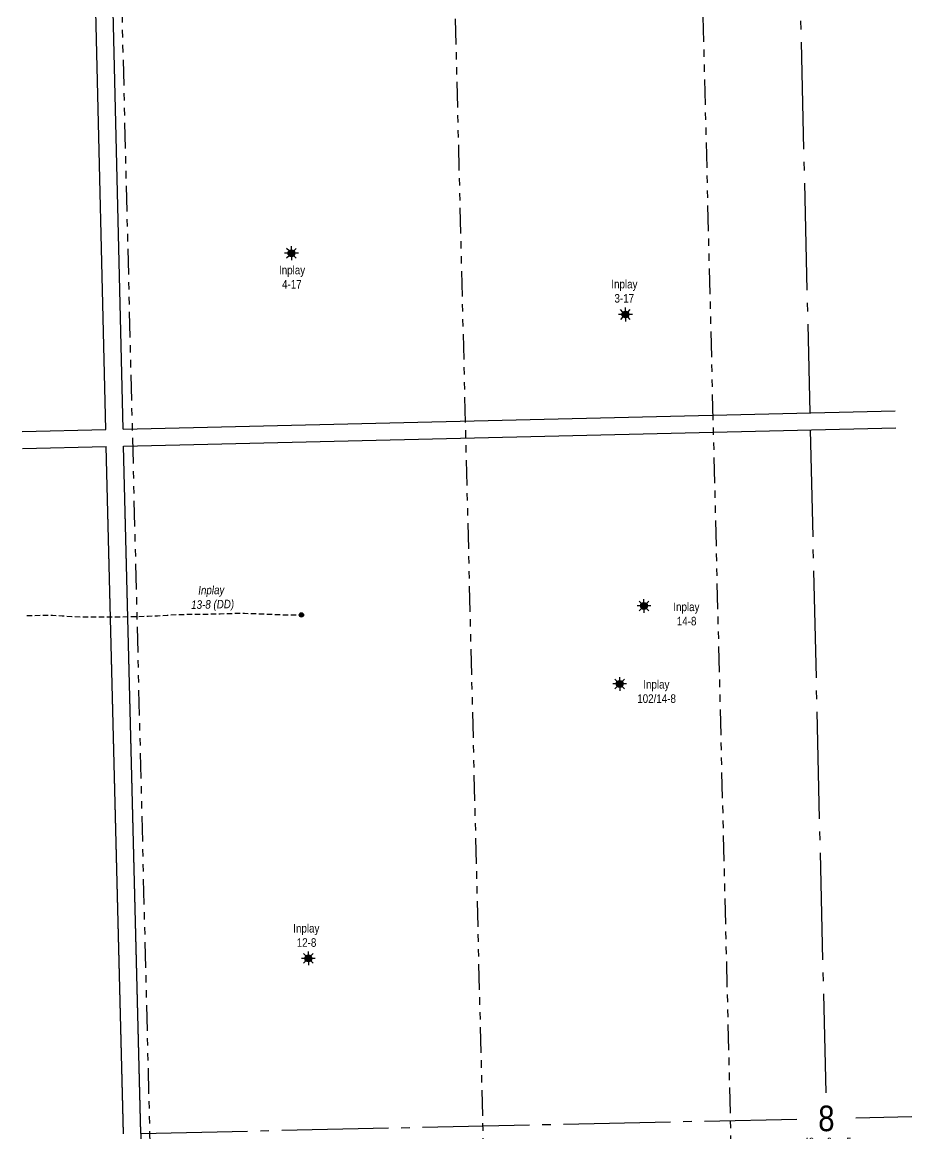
# Model space of a CAD drawing. Extents: x 606063 to 618175, y 5894688 to 5903993.
# Drawn here: x 613813 to 614854, y 5897457 to 5898758 of the extents above; entities that cross this region are included whole.
import ezdxf
from ezdxf.enums import TextEntityAlignment as Align

# ---------------------------------------------------------------- set-up
doc = ezdxf.new("R2010")
doc.units = 0
doc.header["$LTSCALE"] = 5
for name, pattern in [('DASHED1', [0.375, 0.25, -0.125]), ('foc-DOT', [1, 0.2, -0.8]), ('foc-DRILLPATH', [14.75, 6, -1.75, 1.75, -1.75, 1.75, -1.75]), ('foc-QUARTERLINE', [33, 25, -3, 2, -3])]:
    doc.linetypes.add(name, pattern=pattern)
for name, color, linetype in [('10', 1, 'Continuous'), ('9', 3, 'Continuous'), ('ABADATA-DRILL-T', 8, 'Continuous'), ('C-WS-S', 13, 'Continuous'), ('DETAIL-HZ-Existing', 8, 'foc-DOT'), ('DRILL-T', 8, 'Continuous'), ('L-QSEC', 8, 'foc-QUARTERLINE'), ('L-SEC', 7, 'Continuous'), ('L-SECLBL', 7, 'Continuous'), ('P-PDRILLPATH', 12, 'foc-DRILLPATH')]:
    doc.layers.add(name, color=color, linetype=linetype)
doc.styles.add('80L', font='ARIALN.TTF', dxfattribs={"height": 10})
doc.styles.add('SIMPLEX', font='ARIALN.TTF')

# ---------------------------------------------------------------- blocks, each defined once
blk = doc.blocks.new('GAS')
h = blk.add_hatch(color=255)
h.dxf.hatch_style = 1
edge = h.paths.add_edge_path()
edge.add_arc((0, 0), 0.9, 0, 360)
for p, q in [((-0.81, 0), (-1.62, 0)), ((-0.57, 0.57), (-1.14, 1.14)), ((0, 0.81), (0, 1.62)), ((0.57, 0.57), (1.14, 1.14)), ((1.62, 0), (0.81, 0)), ((-0.57, -0.57), (-1.14, -1.14)), ((0, -0.81), (0, -1.62)), ((1.14, -1.14), (0.57, -0.57))]:
    blk.add_line(p, q)
blk.add_circle((0, 0), 0.8)
blk = doc.blocks.new('BH-Existing')
at = {"layer": 'ABADATA-DRILL-T'}
h = blk.add_hatch(color=256, dxfattribs=at)
h.dxf.hatch_style = 1
edge = h.paths.add_edge_path()
edge.add_arc((0, 0), 0.5, 0, 360)
blk.add_circle((0, 0), 0.5, dxfattribs=at)
blk = doc.blocks.new('L-SECLBL')
at = {"layer": '9', "color": 7}
for p, q in [((-5.1, -27.8), (-12.3, -27.8)), ((20.7, -27.8), (13.5, -27.8))]:
    blk.add_line(p, q, dxfattribs=at)
at = {"layer": '10', "color": 2, "style": 'SIMPLEX'}
blk.add_attdef('SEC', text='', height=30, dxfattribs=at).set_placement((0, 0), align=Align.MIDDLE)
at = {"layer": '10', "color": 5, "style": '80L'}
blk.add_attdef('TWP', text='', height=9.5, dxfattribs=at).set_placement((-14.4, -27.4), align=Align.MIDDLE_RIGHT)
blk.add_attdef('RGE', text='', height=9.5, dxfattribs=at).set_placement((3.6, -27.4), align=Align.MIDDLE_CENTER)
blk.add_attdef('MER', text='', height=9.5, dxfattribs=at).set_placement((23.2, -27.4), align=Align.MIDDLE_LEFT)

msp = doc.modelspace()

# ---------------------------------------------------------------- linework, layer by layer
at = {"layer": 'DETAIL-HZ-Existing', "linetype": 'DASHED1', "ltscale": 5, "flags": 128}
msp.add_lwpolyline([(613818.441, 5898063.914), (613825.2, 5898063.932), (613837.107, 5898064.176), (613848.551, 5898064.149), (613859.86, 5898063.508), (613871.091, 5898062.745), (613881.815, 5898062.3), (613892.283, 5898062.09), (613903.386, 5898062.084), (613915.146, 5898062.204), (613926.946, 5898062.356), (613938.345, 5898062.547), (613949.474, 5898062.732), (613960.41, 5898063.033), (613971.409, 5898063.585), (613982.747, 5898064.265), (613993.876, 5898064.851), (614004.699, 5898065.268), (614015.288, 5898065.421), (614025.53, 5898065.485), (614035.318, 5898065.678), (614044.686, 5898065.861), (614054.201, 5898066.198), (614063.876, 5898066.498), (614073.341, 5898066.434), (614082.318, 5898066.218), (614091.068, 5898065.936), (614099.879, 5898065.576), (614108.701, 5898065.146), (614117.423, 5898064.753), (614123.931, 5898064.508), (614125.903, 5898064.455), (614135.506, 5898064.424), (614139.905, 5898064.539)], dxfattribs=at)
at = {"layer": 'L-QSEC', "flags": 128}
for points in [[(614716.891, 5899064.48), (614734.876, 5898301.038)], [(614735.35, 5898280.931), (614753.62, 5897505.423)], [(613951.917, 5897457.858), (614719.597, 5897474.68)], [(614788.836, 5897476.198), (614854.263, 5897477.631)]]:
    msp.add_lwpolyline(points, dxfattribs=at)
at = {"layer": 'L-SEC'}
for p, q in [((613911.089, 5898281.571), (613891.978, 5899084.688)), ((613931.193, 5898282.036), (613912.082, 5899085.166)), ((613931.196, 5898282.049), (614835.02, 5898303.404)), ((613931.675, 5898261.942), (614835.495, 5898283.297)), ((613931.803, 5897457.802), (613911.567, 5898261.468)), ((613931.812, 5897457.418), (613911.567, 5898261.468)), ((613951.905, 5897458.308), (613931.67, 5898261.974)), ((613951.917, 5897457.858), (613931.67, 5898261.974)), ((613951.916, 5897457.908), (613971.538, 5896653.837))]:
    msp.add_line(p, q, dxfattribs=at)
for points in [[(613813.188, 5898279.306), (613911.089, 5898281.571)], [(613813.678, 5898259.203), (613911.567, 5898261.468)]]:
    msp.add_lwpolyline(points, dxfattribs=at)
at = {"layer": 'P-PDRILLPATH', "flags": 128}
for points in [[(614161.423, 5899249.595), (614604.329, 5898987.88), (614698.825, 5895173.561)], [(614154.123, 5899230.98), (614314.522, 5898981.033), (614409.033, 5895166.067)], [(614148.664, 5899217.02), (613924.781, 5898971.824), (614019.314, 5895155.99)]]:
    msp.add_lwpolyline(points, dxfattribs=at)

# ---------------------------------------------------------------- block references
at = {"layer": 'ABADATA-DRILL-T', "xscale": 4.998076550000011, "yscale": 4.998076550000011, "zscale": 4.998076550000011}
msp.add_blockref('BH-Existing', (614139.905, 5898064.539), dxfattribs=at)
at = {"layer": 'C-WS-S', "xscale": 4.998076550000011, "yscale": 4.998076550000011, "zscale": 4.998076550000011}
for p in [(614128.287, 5898487.7), (614519.144, 5898416.04), (614540.819, 5898074.991), (614512.48, 5897983.715), (614148.075, 5897662.687)]:
    msp.add_blockref('GAS', p, dxfattribs=at)
at = {"layer": 'L-SECLBL', "xscale": 0.99961531, "yscale": 0.99961531, "zscale": 0.99961531}
msp.add_blockref('L-SECLBL', (614754.326, 5897475.441), dxfattribs=at).add_auto_attribs({'SEC': '8', 'TWP': '49', 'RGE': '9', 'MER': '5'})

# ---------------------------------------------------------------- texts
at = {"layer": 'DRILL-T', "char_height": 10.00385, "attachment_point": 1, "style": '80L'}
for s, insert in [('\\pi7.56997;Inplay\\P\\pi11.13546;4-17', (614106.136, 5898473.046)), ('\\pi7.56997;Inplay\\P\\pi11.29923;3-17', (614495.049, 5898456.619)), ('\\pi7.56997;Inplay\\P\\pi11.67113;14-8', (614567.635, 5898078.974)), ('\\pi7.56997;Inplay\\P\\pi0.51746;102/14-8', (614532.476, 5897988.275)), ('\\pi7.56997;Inplay\\P\\pi11.67113;12-8', (614122.814, 5897702.862))]:
    msp.add_mtext_dynamic_manual_height_columns(s, width=44.5305, gutter_width=50.019, heights=[0], dxfattribs=dict(at, insert=insert))
at = {"layer": 'DRILL-T', "insert": (614009.568, 5898098.11), "char_height": 10.00385, "attachment_point": 1, "rotation": 1.120531, "style": '80L'}
msp.add_mtext_dynamic_manual_height_columns('\\pi9.48407;{\\fArial Narrow|b0|i1|c0|p34;Inplay\\P\\pi0.88254;13-8 (DD)}', width=49.6962, gutter_width=50.019, heights=[0], dxfattribs=at)

doc.saveas('drawing.dxf')
